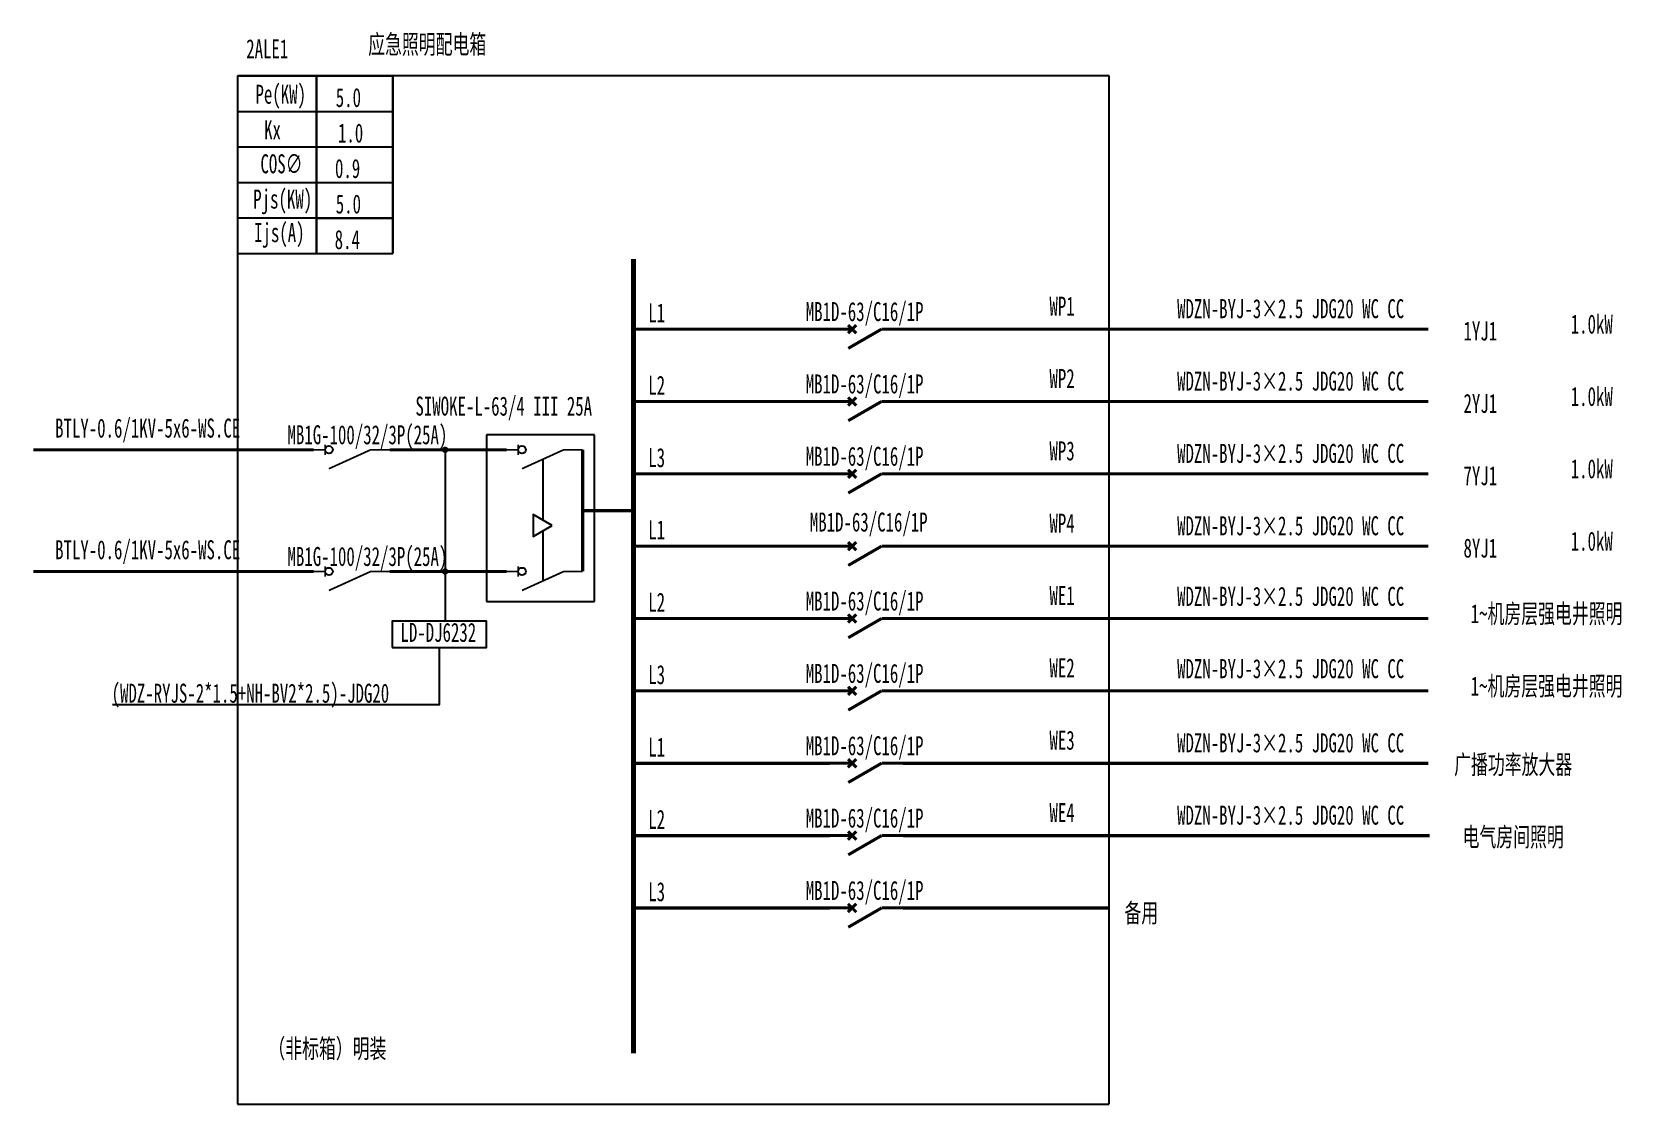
# Model space of a CAD drawing. Extents: x 986723 to 989230, y 84065 to 85757.
import ezdxf
from ezdxf.enums import TextEntityAlignment as Align

# ---------------------------------------------------------------- set-up
doc = ezdxf.new("R2010")
doc.units = 0
doc.header["$MEASUREMENT"] = 0
doc.linetypes.add('DASH', pattern=[0.35, 0.25, -0.1])
doc.layers.add('WIRE-照明', color=1, linetype='Continuous')
doc.styles.add('宋体', font='', dxfattribs={"width": 0.65})
doc.styles.get('宋体').set_extended_font_data('SimSun')

# ---------------------------------------------------------------- blocks, each defined once
blk = doc.blocks.new('A$C724342C4')
at = {"layer": 'WIRE-照明', "color": 3, "linetype": 'Continuous', "const_width": 50}
for points in [[(0, 0), (-369, 0), (-369, 0)], [(68, -68), (-68, 68)], [(-68, -68), (68, 68)], [(483, 0), (-64, -316)], [(837, 0), (483, 0), (483, 0)]]:
    blk.add_lwpolyline(points, dxfattribs=at)
blk = doc.blocks.new('$TelecSys$00000011')
at = {"const_width": 0.5}
blk.add_lwpolyline([(-0.25, 0, 1), (0.25, 0, 1)], format="xyb", close=True, dxfattribs=at)
blk = doc.blocks.new('$element$00000523')
at = {"const_width": 0.0233}
for points in [[(0, 0), (0, -0.15)], [(0, -1), (0, -0.75), (-0.25, -0.2)], [(-0.067, -0.15), (0.067, -0.15)]]:
    blk.add_lwpolyline(points, dxfattribs=at)
blk.add_circle((0, -0.2), 0.05)
at = {"flags": 9}
blk.add_attdef('S', (0, 0), '', height=0.00000667, dxfattribs=at)

msp = doc.modelspace()

# ---------------------------------------------------------------- linework, layer by layer
at = {"color": 0, "ltscale": 0.6}
for p, q in [((987047.7, 85687.5), (987047.7, 85407.6)), ((987047.7, 85687.5), (987292.5, 85687.5)), ((987172.1, 85407.6), (987172.1, 85687.5)), ((987292.5, 85407.6), (987292.5, 85687.5)), ((987047.7, 85631.5), (987292.5, 85631.5)), ((987047.7, 85575.5), (987292.5, 85575.5)), ((987047.7, 85519.5), (987292.5, 85519.5)), ((987047.7, 85463.6), (987292.5, 85463.6)), ((987047.7, 85407.6), (987292.5, 85407.6))]:
    msp.add_line(p, q, dxfattribs=at)
at = {"color": 0}
for p, q in [((987172.1, 85687.5), (987172.1, 85407.4)), ((987172.1, 85687.5), (987292.5, 85687.5)), ((987292.5, 85687.5), (987292.5, 85407.4)), ((987172.1, 85631.5), (987292.5, 85631.5)), ((987172.1, 85575.5), (987292.5, 85575.5)), ((987172.1, 85519.5), (987292.5, 85519.5)), ((987172.1, 85463.4), (987292.5, 85463.4)), ((987172.1, 85407.4), (987292.5, 85407.4)), ((987375, 85097.8), (987375, 84827.6))]:
    msp.add_line(p, q, dxfattribs=at)
at = {"color": 0, "linetype": 'DASH'}
for p, q in [((987529, 85082.8), (987529, 84986.8)), ((987529, 84969.5), (987529, 84890.8))]:
    msp.add_line(p, q, dxfattribs=at)
for points in [[(987047.7, 84065.4), (988422.2, 84065.4), (988422.2, 85687.5), (987047.7, 85687.5)], [(987440.5, 84858.7), (987610.5, 84858.7), (987610.5, 85121.3), (987440.5, 85121.3)]]:
    msp.add_lwpolyline(points, close=True, dxfattribs=at)
at = {"color": 0}
for points, const_width in [([(987672, 85398.9), (987672, 84145.8)], 8), ([(987672, 85288.1), (987981.6, 85288.1)], 5), ([(988926, 85288.1), (988097.3, 85288.1)], 5), ([(987672, 85174), (987981.6, 85174)], 5), ([(988926, 85174), (988097.3, 85174)], 5), ([(987167.6, 85097.8), (986725.5, 85097.8)], 5), ([(987287.6, 85097.8), (987472, 85097.8)], 5), ([(987592, 85097.8), (987592, 84905.8)], 5), ([(987672, 85059.9), (987981.6, 85059.9)], 5), ([(988926, 85059.9), (988097.3, 85059.9)], 5), ([(987592, 85001.8), (987672, 85001.8)], 5), ([(987672, 84945.7), (987981.6, 84945.7)], 5), ([(988926, 84945.7), (988097.3, 84945.7)], 5), ([(987167.6, 84905.8), (986725.5, 84905.8)], 5), ([(987287.6, 84905.8), (987472, 84905.8)], 5), ([(987672, 84831.6), (987981.6, 84831.6)], 5), ([(988926, 84831.6), (988097.3, 84831.6)], 5), ([(987672, 84717.5), (987981.6, 84717.5)], 5), ([(988926, 84717.5), (988097.3, 84717.5)], 5), ([(987672, 84603.3), (987981.6, 84603.3)], 5), ([(988926, 84603.3), (988097.3, 84603.3)], 5), ([(987672, 84489.2), (987981.6, 84489.2)], 5), ([(988928, 84489.2), (988097.3, 84489.2)], 5), ([(987672, 84375), (987981.6, 84375)], 5), ([(988422.2, 84375), (988097.3, 84375)], 5)]:
    msp.add_lwpolyline(points, dxfattribs=dict(at, const_width=const_width))
for points in [[(987544, 84978.2), (987514, 84995.5), (987514, 84960.9)], [(987291.5, 84785.8), (987440.1, 84785.8), (987440.1, 84827.6), (987291.5, 84827.6)]]:
    msp.add_lwpolyline(points, close=True, dxfattribs=at)
msp.add_lwpolyline([(987365.8, 84785.8), (987365.8, 84695.4), (986850.6, 84695.4)], dxfattribs=at)

# ---------------------------------------------------------------- block references
for name, p, xscale, yscale, zscale in [('A$C724342C4', (988017, 85288.1), 0.09600000000000003, 0.09600000000000003, 0.09600000000000003), ('A$C724342C4', (988017, 85174), 0.09600000000000003, 0.09600000000000003, 0.09600000000000003), ('$TelecSys$00000011', (987375, 85097.8), 10, 10, 10), ('A$C724342C4', (988017, 85059.9), 0.09600000000000003, 0.09600000000000003, 0.09600000000000003), ('A$C724342C4', (988017, 84945.7), 0.09600000000000003, 0.09600000000000003, 0.09600000000000003), ('$TelecSys$00000011', (987375, 84905.8), 10, 10, 10), ('A$C724342C4', (988017, 84831.6), 0.09600000000000003, 0.09600000000000003, 0.09600000000000003), ('A$C724342C4', (988017, 84717.5), 0.09600000000000003, 0.09600000000000003, 0.09600000000000003), ('A$C724342C4', (988017, 84603.3), 0.09600000000000003, 0.09600000000000003, 0.09600000000000003), ('A$C724342C4', (988017, 84489.2), 0.09600000000000003, 0.09600000000000003, 0.09600000000000003), ('A$C724342C4', (988017, 84375), 0.09600000000000003, 0.09600000000000003, 0.09600000000000003)]:
    msp.add_blockref(name, p, dxfattribs=dict(at, xscale=xscale, yscale=yscale, zscale=zscale))
at = {"color": 0, "xscale": 119.7, "yscale": 119.7, "zscale": 119.7, "rotation": 90}
for p in [(987167.8, 85097.8), (987472.3, 85097.8), (987167.8, 84905.8), (987472.3, 84905.8)]:
    msp.add_blockref('$element$00000523', p, dxfattribs=at)

# ---------------------------------------------------------------- texts
at = {"color": 0, "style": '宋体', "width": 0.65}
for s, p in [('2ALE1', (987061.3, 85715.4)), ('应急照明配电箱', (987253.7, 85722.5)), ('Pe(KW)', (987075.9, 85643.7)), ('5.0', (987202.5, 85638.5)), ('Kx', (987089.5, 85587.5)), ('1.0', (987206, 85582.5)), ('COS∅', (987083.7, 85533.9)), ('0.9', (987201.3, 85526.5)), ('Pjs(KW)', (987072.4, 85478.3)), ('5.0', (987202.5, 85470.5)), ('Ijs(A)', (987073.7, 85425.4)), ('8.4', (987200.8, 85414.4)), ('L1', (987695.4, 85298.8)), ('1YJ1', (988981.3, 85270.2)), ('L2', (987695.4, 85184.6)), ('2YJ1', (988981.3, 85156)), ('L3', (987695.4, 85070.5)), ('7YJ1', (988981.3, 85041.9)), ('WP4', (988328.2, 84967)), ('L1', (987695.4, 84956.4)), ('8YJ1', (988981.3, 84927.8)), ('L2', (987695.4, 84842.2)), ('L3', (987695.4, 84728.1)), ('(WDZ-RYJS-2*1.5+NH-BV2*2.5)-JDG20', (986849, 84698.8)), ('L1', (987695.4, 84613.9)), ('L2', (987695.4, 84499.8)), ('L3', (987695.4, 84385.7)), ('（非标箱）明装', (987096.2, 84138.3))]:
    msp.add_text(s, height=30, dxfattribs=at).set_placement(p)
at = {"color": 0, "linetype": 'ByBlock', "style": '宋体', "width": 0.65}
for s, p in [('WP1', (988328.2, 85309.4)), ('WP2', (988328.2, 85195.3)), ('WP3', (988328.2, 85081.1)), ('WE1', (988328.2, 84852.9)), ('WE2', (988328.2, 84738.7)), ('WE3', (988328.2, 84624.6)), ('WE4', (988328.2, 84510.4))]:
    msp.add_text(s, height=30, dxfattribs=at).set_placement(p)
at = {"color": 6, "style": '宋体', "width": 0.65}
for p in [(987943.8, 85300.8), (987943.8, 85186.6), (987943.8, 85072.5), (987950.3, 84968.8), (987943.8, 84844.2), (987943.8, 84730.1), (987943.8, 84616), (987943.8, 84501.8), (987943.8, 84387.7)]:
    msp.add_text('MB1D-63/C16/1P', height=30, dxfattribs=at).set_placement(p)
at = {"color": 0, "linetype": 'ByBlock', "style": '宋体', "width": 0.65}
for s, p in [('WDZN-BYJ-3×2.5 JDG20 WC CC', (988887.7, 85305.4)), ('WDZN-BYJ-3×2.5 JDG20 WC CC', (988887.7, 85191.2)), ('BTLY-0.6/1KV-5x6-WS.CE', (987051.7, 85117)), ('WDZN-BYJ-3×2.5 JDG20 WC CC', (988887.7, 85077.1)), ('WDZN-BYJ-3×2.5 JDG20 WC CC', (988887.7, 84962.9)), ('BTLY-0.6/1KV-5x6-WS.CE', (987051.7, 84925.1)), ('WDZN-BYJ-3×2.5 JDG20 WC CC', (988887.7, 84851.6)), ('WDZN-BYJ-3×2.5 JDG20 WC CC', (988887.7, 84737.5)), ('WDZN-BYJ-3×2.5 JDG20 WC CC', (988887.7, 84620.5)), ('WDZN-BYJ-3×2.5 JDG20 WC CC', (988887.7, 84506.4))]:
    msp.add_text(s, height=30, dxfattribs=at).set_placement(p, align=Align.RIGHT)
at = {"color": 0, "style": '宋体', "width": 0.65}
for s, p in [('1.0kW', (989183.6, 85272.1)), ('1.0kW', (989183.6, 85157.9)), ('1.0kW', (989183.6, 85043.8)), ('1.0kW', (989183.6, 84929.6)), ('1~机房层强电井照明', (989112.3, 84815.3)), ('1~机房层强电井照明', (989112.3, 84701.1)), ('广播功率放大器', (989059.6, 84577.2)), ('电气房间照明', (989059.6, 84463.1)), ('备用', (988473.1, 84343.2))]:
    msp.add_text(s, height=30, dxfattribs=at).set_placement(p, align=Align.BOTTOM_CENTER)
at = {"color": 31, "style": '宋体', "width": 0.65}
msp.add_text('SIWOKE-L-63/4 III 25A', height=30, dxfattribs=at).set_placement((987328.2, 85151.7))
at = {"color": 222, "style": '宋体', "width": 0.65}
for p in [(987126.4, 85106.5), (987126.4, 84914.5)]:
    msp.add_text('MB1G-100/32/3P(25A)', height=30, dxfattribs=at).set_placement(p)
at = {"color": 1, "style": '宋体', "width": 0.65}
msp.add_text('LD-DJ6232', height=30, dxfattribs=at).set_placement((987304.6, 84794.8))

doc.saveas('drawing.dxf')
